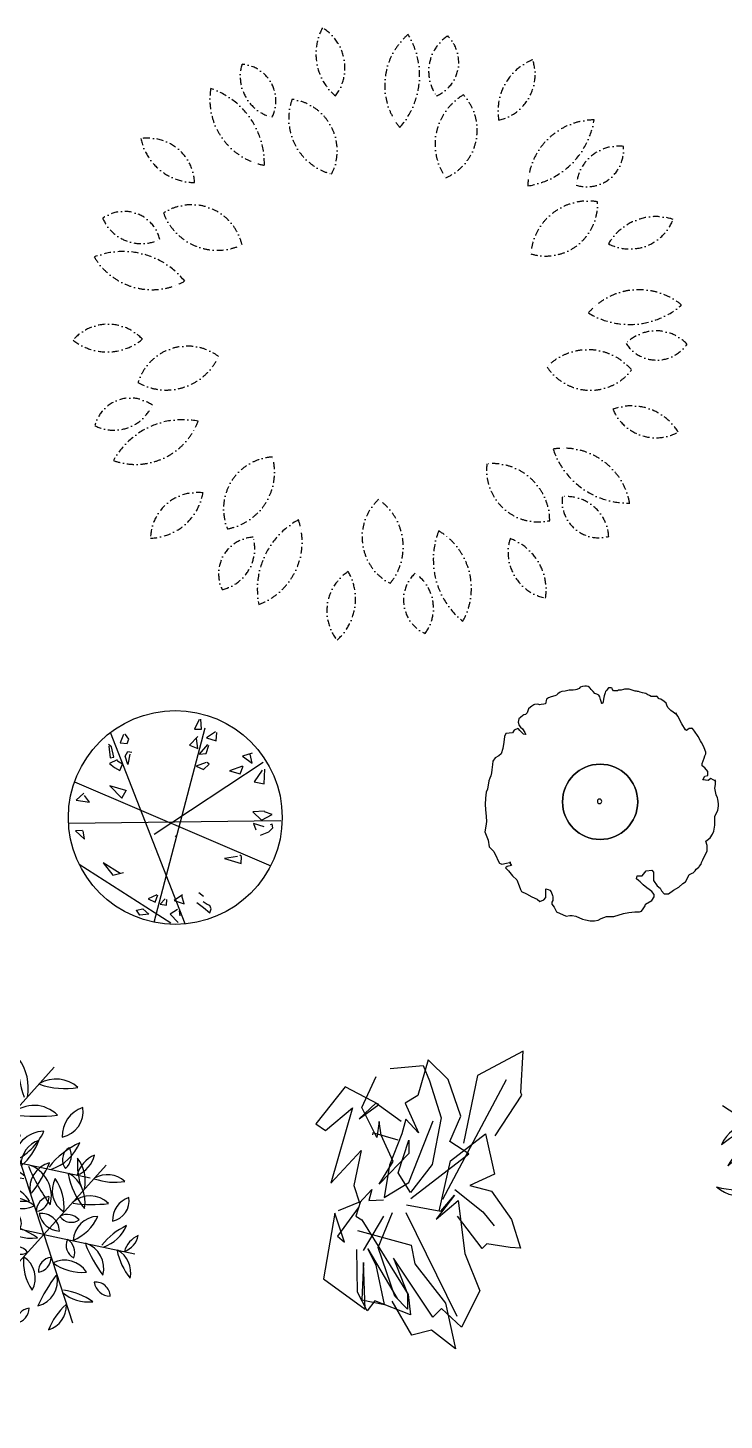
# Model space of a CAD drawing. Extents: x -42728 to 99010, y -18674 to 47645.
# Drawn here: x 40984 to 42498, y 4486 to 7514 of the extents above; entities that cross this region are included whole.
import ezdxf

# ---------------------------------------------------------------- set-up
doc = ezdxf.new("R2010")
doc.units = 0
doc.header["$LTSCALE"] = 100
doc.header["$MEASUREMENT"] = 0
doc.linetypes.add('DASHDOT', pattern=[1, 0.5, -0.25, 0, -0.25])
doc.layers.get('0').update_dxf_attribs({"linetype": 'CONTINUOUS'})
for name, color, linetype in [('3', 4, 'CONTINUOUS'), ('4', 251, 'CONTINUOUS'), ('AXIS', 1, 'DASHDOT'), ('PUB_TEXT', 7, 'CONTINUOUS'), ('WINDOW', 2, 'CONTINUOUS')]:
    doc.layers.add(name, color=color, linetype=linetype)
doc.styles.get("Standard").update_dxf_attribs({"font": 'ISOCP'})

# ---------------------------------------------------------------- blocks, each defined once
blk = doc.blocks.new('M_F22')
for centre, radius, start, end in [((-63, 1991), 399, 151.7015, 229.7406), ((-591, 1891), 339, 322.8639, 58.5782), ((523, 1764), 486, 130.709, 219.1064), ((-284, 1836), 573, 318.6571, 31.1583), ((662, 1865), 307, 123.4613, 215.4329), ((307, 1931), 266, 293.3115, 45.5828), ((1257, 1578), 399, 111.7015, 189.7406), ((788, 1841), 339, 282.8639, 18.5782), ((-704, 1829), 307, 163.4613, 255.4329), ((-1018, 1651), 266, 333.3115, 85.5828), ((-745, 1661), 486, 170.709, 259.1064), ((-1409, 1198), 573, 358.6571, 71.1583), ((-242, 1523), 417, 160.5035, 255.3285), ((-684, 1289), 376, 333.2488, 82.5832), ((819, 1335), 417, 120.5035, 215.3285), ((331, 1439), 376, 293.2488, 42.5832), ((1560, 1027), 486, 90.709, 179.1064), ((988, 1601), 573, 278.6571, 351.1583), ((-1680, 1042), 339, 2.8639, 98.5782), ((-1340, 1458), 399, 191.7015, 269.7406), ((1732, 1016), 307, 83.4613, 175.4329), ((1502, 1294), 266, 253.3115, 5.5828), ((1511, 508), 417, 80.5035, 175.3285), ((1204, 902), 376, 253.2488, 2.5832), ((-1853, 584), 266, 13.3115, 125.5828), ((-1364, 522), 376, 13.2488, 122.5832), ((-1177, 985), 417, 200.5035, 295.3285), ((2003, 413), 399, 71.7015, 149.7406), ((-1727, 923), 307, 203.4613, 295.4329), ((1813, 916), 339, 242.8639, 338.5782), ((-1861, -14), 573, 38.6571, 111.1583), ((-1651, 768), 486, 210.709, 299.1064), ((1881, -204), 486, 50.709, 139.1064), ((1812, 603), 573, 238.6571, 311.1583), ((-1969, -307), 339, 42.8639, 138.5782), ((-1976, 230), 399, 231.7015, 309.7406), ((2005, -323), 307, 43.4613, 135.4329), ((-1393, -503), 376, 53.2488, 162.5832), ((-1547, -28), 417, 240.5035, 335.3285), ((1510, -570), 417, 40.5035, 135.3285), ((2009, 38), 266, 213.3115, 325.5828), ((1528, -71), 376, 213.2488, 322.5832), ((-1807, -769), 266, 53.3115, 165.5828), ((-1928, -429), 307, 243.4613, 335.4329), ((1825, -959), 399, 31.7015, 109.7406), ((2003, -452), 339, 202.8639, 298.5782), ((-1429, -1233), 573, 78.6571, 151.1583), ((-1770, -498), 486, 250.709, 339.1064), ((1335, -1353), 486, 10.709, 99.1064), ((1801, -691), 573, 198.6571, 271.1583), ((-756, -1306), 376, 93.2488, 202.5832), ((-1179, -1041), 417, 280.5035, 15.3285), ((1151, -1025), 376, 173.2488, 282.5832), ((816, -1395), 417, 0.5035, 95.3285), ((-1323, -1527), 339, 82.8639, 178.5782), ((-1674, -1120), 399, 271.7015, 349.7406), ((249, -1512), 376, 133.2488, 242.5832), ((-246, -1581), 417, 320.5035, 55.3285), ((1589, -1250), 266, 173.3115, 285.5828), ((1354, -1524), 307, 3.4613, 95.4329), ((-314, -1889), 573, 118.6571, 191.1583), ((-1048, -1545), 486, 290.709, 19.1064), ((-902, -1777), 266, 93.3115, 205.5828), ((-1213, -1593), 307, 283.4613, 15.4329), ((962, -1675), 573, 158.6571, 231.1583), ((179, -1883), 486, 330.709, 59.1064), ((1270, -1621), 339, 162.8639, 258.5782), ((808, -1896), 399, 351.7015, 69.7406), ((-44, -2046), 339, 122.8639, 218.5782), ((-574, -1959), 399, 311.7015, 29.7406), ((439, -1967), 266, 133.3115, 245.5828), ((83, -2026), 307, 323.4613, 55.4329)]:
    blk.add_arc(centre, radius, start, end)
at = {"width": 0.8, "flags": 9}
for tag in ['XSIZE', 'YSIZE']:
    blk.add_attdef(tag, (0, 0), '', height=0.5, dxfattribs=at)
blk = doc.blocks.new('H1')
at = {"layer": '3'}
for p, q in [((22.4, 74.1), (19, 67.2)), ((24, 67.2), (23.6, 74.4)), ((12.3, -74), (-41.8, 64.9)), ((-32.5, 63.3), (-34.8, 57.2)), ((-31, 63.3), (-31.4, 63.3)), ((-28.7, 59.9), (-31, 63.3)), ((-10.3, -72.8), (26.7, 68.2)), ((21.4, 62), (15.4, 55.6)), ((19, 67.2), (24, 67.2)), ((34.3, 65.3), (27.8, 61)), ((27.8, 61), (34.7, 58.7)), ((34.7, 58.7), (35.1, 64.9)), ((-41.1, 54.5), (-43.4, 56)), ((-43, 54.9), (-42.2, 46.4)), ((-39.5, 46.8), (-41.1, 54.5)), ((-34.8, 57.2), (-29.9, 56.8)), ((-31.3, 47.6), (-29.4, 51.1)), ((-29.9, 56.8), (-28.7, 59.9)), ((-29.4, 51.1), (-26.4, 50.6)), ((15.4, 55.6), (21.4, 53.1)), ((21.4, 53.1), (20.4, 60.5)), ((28.5, 56), (22.4, 49.1)), ((27.4, 49.5), (29.3, 55.6)), ((-37.1, 44.9), (-42.6, 42.2)), ((-42.6, 42.2), (-39.1, 39.5)), ((-42.2, 46.4), (-39.5, 46.8)), ((-36.8, 44.1), (-37.1, 44.1)), ((-33.3, 41.8), (-36.8, 44.1)), ((-35.2, 37.2), (-33.3, 41.8)), ((-29.4, 41.6), (-31.3, 47.6)), ((-27.9, 49.1), (-29.4, 41.6)), ((-10.3, -9), (68.7, 43.3)), ((27.4, 43), (20.1, 40.3)), ((22.4, 49.1), (27.4, 49.5)), ((25.5, 37.9), (29.7, 41.8)), ((29.7, 41.8), (28.2, 43)), ((53.7, 40.5), (44.3, 36.9)), ((52.2, 34.8), (54.4, 40.5)), ((60.8, 49.8), (53.7, 47.7)), ((53.7, 47.7), (60.8, 42.6)), ((60.8, 42.6), (59.4, 49.1)), ((-39.1, 39.5), (-35.2, 37.2)), ((20.1, 40.3), (25.5, 37.9)), ((44.3, 36.9), (52.2, 34.8)), ((68, 37.6), (62.3, 29)), ((69.4, 27.6), (70.1, 38.3)), ((-67.9, 29.1), (74.3, -31.8)), ((-61.3, 20.7), (-66.7, 15.7)), ((-42.3, 26.2), (-33.8, 17.2)), ((-30.9, 22.7), (-42.3, 26.2)), ((-33.8, 17.2), (-30.4, 23.2)), ((62.3, 29), (69.4, 27.6)), ((-66.7, 15.7), (-57.2, 14.2)), ((-57.2, 14.2), (-60.7, 19.2)), ((-72.4, -1), (81.5, 1.1)), ((69.7, 7.8), (61.2, 7.3)), ((61.2, 7.3), (67.7, 1.3)), ((67.7, 1.3), (75.2, 5.3)), ((75.2, 5.3), (69.7, 7.3)), ((-62.2, -6.2), (-67.2, -6.6)), ((-67.2, -6.6), (-60.7, -12.6)), ((-60.7, -12.6), (-61.7, -6.6)), ((61.9, -1.2), (63.4, -5.7)), ((69.4, -3.7), (61.9, -1.2)), ((66.8, -9.6), (72.8, -7.2)), ((72.8, -7.2), (75.8, -4.2)), ((75.3, -1.7), (73.8, -2.2)), ((75.8, -4.2), (75.3, -1.7)), ((5.5, -10.2), (5, -10.7)), ((5, -10.7), (5.5, -10.2)), ((-47.3, -29.6), (-40.3, -38.5)), ((-34.8, -37.5), (-47.3, -29.6)), ((-12.4, -21.1), (-12.4, -21.1)), ((50.3, -25.1), (40.8, -26.6)), ((40.8, -26.6), (52.8, -30.1)), ((53.2, -25.1), (51.8, -24.1)), ((52.8, -30.1), (53.2, -25.1)), ((1.8, -73.4), (-64.5, -30.8)), ((-40.3, -38.5), (-32.4, -36.6)), ((-8.3, -52.8), (-14.6, -55.8)), ((-14.6, -55.8), (-9.5, -58.1)), ((-9.5, -58.1), (-7.6, -52.8)), ((-2.2, -55.8), (-6, -59.7)), ((-6, -59.7), (-1.4, -60.4)), ((-1.4, -60.4), (-1.1, -56.2)), ((10.4, -52.8), (4.3, -56.9)), ((4.3, -56.9), (11.6, -59.3)), ((11.6, -59.3), (9.7, -53.5)), ((20.7, -58.5), (25.6, -62)), ((25.6, -54.1), (22.2, -51.5)), ((28.1, -60), (25.2, -58)), ((30.2, -60.5), (28.1, -60)), ((31.1, -63), (30.2, -60.5)), ((-23, -63.9), (-18.4, -63.1)), ((-20.7, -67.7), (-23, -63.9)), ((-23, -64.3), (-23, -63.9)), ((-14.2, -66.9), (-20.7, -67.7)), ((-18.4, -63.1), (-14.2, -66.9)), ((6.7, -63.5), (1.3, -67)), ((1.3, -67), (7.2, -73)), ((8.7, -68), (8.2, -64.5)), ((25.6, -62), (30.2, -66)), ((30.2, -66), (31.1, -63))]:
    blk.add_line(p, q, dxfattribs=at)
blk.add_circle((5.1, 3.2), 77.5, dxfattribs=at)
blk = doc.blocks.new('PLAN1')
at = {"layer": '4', "xscale": 2, "yscale": 2, "zscale": 2}
blk.add_blockref('H1', (-10.3, -6.4), dxfattribs=at)
blk = doc.blocks.new('A$C496D48C4')
blk.add_blockref('PLAN1', (155.1, 155.1))
blk = doc.blocks.new('A$C6ACE7A1A')
at = {"layer": 'WINDOW', "color": 3}
blk.add_blockref('A$C496D48C4', (0, 0), dxfattribs=at)
blk = doc.blocks.new('A$C11237E20')
for p in [(411.5, 805.9), (12.8, 684), (108.2, 235.3), (600.8, 434.4)]:
    blk.add_line(p, (284.8, 507.4))
for radius in [89.1, 73.9]:
    blk.add_circle((439.6, 279.6), radius)
for centre, radius, start, end in [((323.7, 753.4), 74.9, 13.29, 76.6243), ((233.6, 696.4), 168.5, 21.0763, 50.3794), ((51.8, 663.6), 168.5, 21.0763, 50.3794), ((141.9, 720.5), 74.9, 13.29, 76.6243), ((219.6, 663.5), 168.5, 21.0763, 50.3794), ((309.7, 720.5), 74.9, 13.29, 76.6243), ((177.5, 634.3), 173.8, 8.3712, 52.0366), ((253, 672.5), 103.7, 2.2489, 72.3937), ((456.4, 601.8), 168.5, 83.6206, 112.9237), ((434.8, 706.2), 74.9, 57.3757, 120.71), ((115.9, 689), 74.9, 137.3757, 200.71), ((222.5, 692.1), 168.5, 163.6206, 192.9237), ((442.4, 568.9), 168.5, 83.6206, 112.9237), ((420.8, 673.3), 74.9, 57.3757, 120.71), ((145, 670.1), 74.9, 137.3757, 200.71), ((251.5, 673.3), 168.5, 163.6206, 192.9237), ((218.8, 662.1), 103.7, 141.6063, 211.7511), ((302.8, 672.6), 173.8, 161.9634, 205.6288), ((230, 618.2), 103.7, 2.2489, 72.3937), ((154.4, 580), 173.8, 8.3712, 52.0366), ((425.7, 599.3), 103.7, 61.6063, 131.7511), ((268.2, 629.9), 103.7, 141.6063, 211.7511), ((352.2, 640.5), 173.8, 161.9634, 205.6288), ((313.9, 607.9), 101.1, 133.3654, 233.5741), ((144.9, 541.5), 152.9, 358.6665, 60.1878), ((204.5, 574.4), 101.1, 340.4259, 80.6346), ((381.7, 613.9), 152.9, 153.8122, 215.3335), ((450.7, 518.4), 173.8, 81.9634, 125.6288), ((79.2, 568.9), 74.9, 93.29, 156.6243), ((427.6, 464.1), 173.8, 81.9634, 125.6288), ((402.6, 544.9), 103.7, 61.6063, 131.7511), ((455.2, 689.6), 81.1, 288.7894, 332.382), ((490.2, 642.7), 37.3, 258.2525, 17.258), ((119.7, 470.3), 168.5, 101.0763, 130.3794), ((116.6, 504.8), 103.7, 82.2489, 152.3937), ((683.8, 397.9), 268.5, 126.2214, 205.7442), ((1003.9, 318), 563.1, 148.2288, 183.7368), ((141.1, 423.7), 173.8, 88.3712, 132.0366), ((166.1, 472.6), 103.7, 82.2489, 152.3937), ((406.5, 430.4), 152.9, 73.8122, 135.3335), ((388.8, 496.2), 101.1, 53.3654, 153.5741), ((294.1, 651), 152.9, 278.6665, 340.1878), ((336.9, 598.1), 101.1, 260.4259, 0.6346), ((190.6, 391.6), 173.8, 88.3712, 132.0366), ((333.7, 648.4), 173.8, 288.3712, 332.0366), ((384.5, 580.6), 103.7, 282.2489, 352.3937), ((391.2, 635.1), 173.8, 288.3712, 332.0366), ((442, 567.3), 103.7, 282.2489, 352.3937), ((204.8, 439.9), 101.1, 60.4259, 160.6346), ((226.9, 375.5), 152.9, 78.6665, 140.1878), ((463.7, 535), 1.5, 148.4593, 328.4593), ((463.7, 535), 1.5, 328.4593, 148.4593), ((427.3, 598.7), 168.5, 301.0763, 330.3794), ((499, 519.8), 74.9, 293.29, 356.6243), ((47.5, 669), 168.5, 253.6206, 282.9237), ((50.7, 562.4), 74.9, 227.3757, 290.71), ((354.8, 169.2), 345.3, 62.8151, 101.6952), ((22.5, 275.1), 350.4, 0.3415, 41.5228), ((-72.2, 275.9), 425.4, 346.5101, 32.9603), ((230.2, 374.1), 152.9, 353.8122, 55.3335), ((291.8, 403), 101.1, 333.3654, 73.5741), ((314.1, 490.8), 50.6, 288.3306, 6.5602), ((337.5, 471.8), 36.5, 261.8721, 42.7743), ((635.5, 298.1), 194.2, 66.4071, 181.0106), ((718, 296.5), 269.3, 134.3089, 182.1128), ((401.6, 423), 144.4, 289.1364, 27.2853), ((461.5, 590.8), 168.5, 301.0763, 330.3794), ((533.2, 511.9), 74.9, 293.29, 356.6243), ((664.9, 493), 3, 148.4593, 328.4593), ((664.9, 493), 3, 328.4593, 148.4593), ((735, 490.8), 1.5, 148.4593, 328.4593), ((735, 490.8), 1.5, 328.4593, 148.4593), ((178.3, 604.3), 152.9, 243.8122, 305.3335), ((184.3, 536.5), 101.1, 223.3654, 323.5741), ((244.3, 481), 1.5, 148.4593, 328.4593), ((244.3, 481), 1.5, 328.4593, 148.4593), ((352.3, 427.4), 101.1, 150.4259, 250.6346), ((542.5, 583.2), 308, 199.9097, 250.8455), ((-102.9, -75.3), 658.1, 32.5511, 57.2731), ((252.9, 478.3), 0, 71.36, 148.4593), ((416.7, 449.5), 152.9, 168.6665, 230.1878), ((408.6, 565.4), 135.4, 220.0749, 243.435), ((393.6, 509.8), 97.3, 205.746, 260.1708), ((479.9, 457.6), 173.7, 172.4616, 259.7299), ((277.3, 314.8), 168.4, 349.8417, 79.5972), ((82.5, 186.8), 370.9, 16.8196, 52.5364), ((319.5, 445.2), 28.1, 1.0903, 64.5831), ((347, 434.2), 29.8, 325.3379, 91.2746), ((267, 359.2), 173.8, 1.9634, 45.6288), ((342.3, 397.8), 103.7, 341.6063, 51.7511), ((324.4, 345.9), 173.8, 1.9634, 45.6288), ((399.8, 384.6), 103.7, 341.6063, 51.7511), ((372.8, 362.8), 168.5, 3.6206, 32.9237), ((-23.6, 414.8), 81.1, 341.618, 25.2106), ((34.5, 422.2), 37.3, 296.742, 55.7475), ((89, 573.1), 274, 308.861, 331.5993), ((249.7, 443), 84, 277.6328, 355.5523), ((392.6, 482.1), 95.1, 211.0347, 271.0265), ((270.9, 525.2), 162.2, 301.1058, 329.4241), ((355.4, 431), 56.4, 272.5966, 12.0135), ((364.5, 407.6), 39.4, 327.1964, 69.6471), ((514.6, 447.6), 3, 148.4593, 328.4593), ((514.6, 447.6), 3, 328.4593, 148.4593), ((471.9, 402.2), 74.9, 337.3757, 40.71), ((407, 354.9), 168.5, 3.6206, 32.9237), ((506.1, 394.3), 74.9, 337.3757, 40.71), ((151.7, 574.8), 173.8, 251.9634, 295.6288), ((162.2, 490.8), 103.7, 231.6063, 301.7511), ((319.5, 388.6), 103.7, 172.2489, 242.3937), ((400.6, 413.1), 173.8, 178.3712, 222.0366), ((-342.6, 295.3), 763.9, 2.8664, 8.1825), ((441.1, 398.5), 1.5, 148.4593, 328.4593), ((441.1, 398.5), 1.5, 328.4593, 148.4593), ((966.3, -349.1), 819.9, 113.9496, 129.7484), ((660.8, 142.6), 259, 96.0624, 147.6356), ((447.5, 404.7), 1.5, 148.4593, 328.4593), ((447.5, 404.7), 1.5, 328.4593, 148.4593), ((447.9, 409.6), 1.5, 148.4593, 328.4593), ((447.9, 409.6), 1.5, 328.4593, 148.4593), ((598.4, 401.3), 1.5, 148.4593, 328.4593), ((598.4, 401.3), 1.5, 328.4593, 148.4593), ((119.5, 525.3), 173.8, 251.9634, 295.6288), ((368.4, 363.7), 173.8, 178.3712, 222.0366), ((307.4, 371.3), 49.7, 238.0237, 18.1256), ((277, 410.1), 81.1, 272.903, 343.2464), ((406, 433.1), 94.5, 205.7785, 278.7621), ((342, 402), 81.1, 288.7894, 332.382), ((376.9, 355.1), 37.3, 258.2525, 17.258), ((433.1, 385.5), 1.5, 148.4593, 328.4593), ((433.1, 385.5), 1.5, 328.4593, 148.4593), ((451.4, 382), 1.5, 148.4593, 328.4593), ((451.4, 382), 1.5, 328.4593, 148.4593), ((838.1, -32.5), 455, 111.9984, 137.9495), ((667.2, 384.6), 1.5, 148.4593, 328.4593), ((667.2, 384.6), 1.5, 328.4593, 148.4593), ((130.1, 441.3), 103.7, 231.6063, 301.7511), ((287.4, 339.2), 103.7, 172.2489, 242.3937), ((301.4, 144.9), 204.6, 43.8434, 109.5624), ((360.4, 394.6), 139.6, 204.0419, 309.3639), ((397.5, 356.4), 3, 148.4593, 328.4593), ((397.5, 356.4), 3, 328.4593, 148.4593), ((417.8, 383.1), 81.1, 288.7894, 332.382), ((452.8, 336.1), 37.3, 258.2525, 17.258), ((592.5, 158.5), 192.4, 41.4444, 138.2506), ((493, 333.5), 3, 148.4593, 328.4593), ((493, 333.5), 3, 328.4593, 148.4593), ((787.5, 316.6), 289.3, 174.2785, 226.5234), ((601.3, 273.2), 81.3, 106.9952, 145.8682), ((627.4, 303.5), 40.6, 80.0651, 146.374), ((650.4, 317), 24.5, 45.126, 167.7714), ((122, 367.5), 74.9, 227.3757, 290.71), ((118.9, 474.1), 168.5, 253.6206, 282.9237), ((321.9, 342.2), 168.5, 191.0763, 220.3794), ((321.8, 350), 51.9, 248.346, 331.8155), ((333.2, 322.5), 37, 214.1467, 349.9423), ((362.4, 311.7), 1.5, 148.4593, 328.4593), ((362.4, 311.7), 1.5, 328.4593, 148.4593), ((375.1, 324.3), 3, 148.4593, 328.4593), ((375.1, 324.3), 3, 328.4593, 148.4593), ((405.6, 315.7), 1.5, 148.4593, 328.4593), ((405.6, 315.7), 1.5, 328.4593, 148.4593), ((422.3, 305.5), 1.5, 148.4593, 328.4593), ((422.3, 305.5), 1.5, 328.4593, 148.4593), ((439.8, 305), 3, 148.4593, 328.4593), ((439.8, 305), 3, 328.4593, 148.4593), ((587.4, 12.2), 312, 62.1679, 113.9734), ((464, 302.8), 3, 148.4593, 328.4593), ((464, 302.8), 3, 328.4593, 148.4593), ((465.6, 309.5), 3, 148.4593, 328.4593), ((465.6, 309.5), 3, 328.4593, 148.4593), ((502.6, 320), 3, 148.4593, 328.4593), ((502.6, 320), 3, 328.4593, 148.4593), ((504, 314), 3, 148.4593, 328.4593), ((504, 314), 3, 328.4593, 148.4593), ((592.5, 320.8), 70.3, 183.9476, 294.0313), ((745.4, 530.4), 292.2, 226.2246, 250.6941), ((732.1, 453.7), 212.3, 217.5457, 248.6032), ((690.3, 353.5), 99.8, 196.3014, 253.4979), ((693.5, 327.5), 68.4, 187.2078, 263.4167), ((683.4, 262.7), 60.2, 79.9713, 118.1035), ((729.8, 353.3), 79.7, 206.6905, 257.7545), ((99.6, 444.4), 168.5, 253.6206, 282.9237), ((102.8, 337.9), 74.9, 227.3757, 290.71), ((302.6, 312.6), 168.5, 191.0763, 220.3794), ((223.2, 301.8), 74.9, 183.29, 246.6243), ((-164.4, 2276.1), 2076.7, 278.7846, 286.8774), ((623.9, -64.9), 387.7, 115.9231, 164.7885), ((1306.8, -608.5), 1238.5, 134.3735, 148.6008), ((286.2, 300), 130.5, 262.0518, 358.1445), ((301.1, 301.3), 51.9, 248.346, 331.8155), ((413, 180.7), 115.1, 74.3435, 185.3048), ((296.1, 321.4), 151.4, 270.8682, 346.1043), ((526.5, 110.3), 190.2, 117.3764, 182.1018), ((349.4, 286.5), 3, 148.4593, 328.4593), ((349.4, 286.5), 3, 328.4593, 148.4593), ((477.5, 163.7), 126.1, 103.0816, 231.7745), ((501, 140.8), 146.5, 109.6336, 182.0887), ((376.2, 280.3), 1.5, 148.4593, 328.4593), ((376.2, 280.3), 1.5, 328.4593, 148.4593), ((687.5, 105.6), 294.1, 144.9005, 187.838), ((257.9, 212.7), 204.8, 313.7163, 21.1398), ((412.8, 285.9), 1.5, 148.4593, 328.4593), ((412.8, 285.9), 1.5, 328.4593, 148.4593), ((417.8, 298.1), 3, 148.4593, 328.4593), ((417.8, 298.1), 3, 328.4593, 148.4593), ((429.1, 270.8), 3, 328.4593, 148.4593), ((439.6, 279.6), 2.25, 148.4593, 328.4593), ((439.6, 279.6), 2.25, 328.4593, 148.4593), ((-259.6, 115.2), 719.4, 351.9265, 13.9643), ((442, 281.3), 1.364242052659403e-13, 148.4593, 219.0143), ((445.8, 273.2), 3, 148.4593, 328.4593), ((447.5, 170.6), 114.5, 328.3058, 92.2309), ((445.8, 273.2), 3, 328.4593, 148.4593), ((593.6, 555.5), 305.3, 241.731, 297.9639), ((653.8, 280.6), 202, 178.7317, 237.3873), ((-328.7, -481.4), 1089.5, 32.6651, 44.2438), ((390.8, -67.1), 356.6, 38.9939, 79.7412), ((461.8, 299.1), 3, 148.4593, 328.4593), ((461.8, 299.1), 3, 328.4593, 148.4593), ((473.9, 281.5), 3, 148.4593, 328.4593), ((473.9, 281.5), 3, 328.4593, 148.4593), ((501.1, 280.1), 1.5, 148.4593, 328.4593), ((501.1, 280.1), 1.5, 328.4593, 148.4593), ((204, 272.1), 74.9, 183.29, 246.6243), ((228.6, 243.4), 1.5, 148.4593, 328.4593), ((228.6, 243.4), 1.5, 328.4593, 148.4593), ((240.2, 241.5), 3, 148.4593, 328.4593), ((240.2, 241.5), 3, 328.4593, 148.4593), ((275, 260.8), 1.5, 148.4593, 328.4593), ((275, 260.8), 1.5, 328.4593, 148.4593), ((312.6, 273.8), 37, 214.1467, 349.9423), ((-1412.7, 1112.5), 2019.4, 330.0164, 335.322), ((418, 244.4), 2.25, 148.4593, 328.4593), ((418, 244.4), 2.25, 328.4593, 148.4593), ((429.1, 270.8), 3, 148.4593, 328.4593), ((433.1, 260.7), 3, 148.4593, 328.4593), ((399, 195.3), 62.8, 357.8202, 60.1158), ((433.1, 260.7), 3, 328.4593, 148.4593), ((441.6, 258), 3, 148.4593, 328.4593), ((441.6, 258), 3, 148.4593, 328.4593), ((441.6, 258), 3, 328.4593, 148.4593), ((441.6, 258), 3, 328.4593, 148.4593), ((454.2, 245.2), 1.5, 148.4593, 328.4593), ((454.2, 245.2), 1.5, 328.4593, 148.4593), ((455, 254.9), 1.5, 148.4593, 328.4593), ((455, 254.9), 1.5, 328.4593, 148.4593), ((455.8, 264.5), 1.5, 148.4593, 328.4593), ((455.8, 264.5), 1.5, 328.4593, 148.4593), ((470.9, 247.6), 1.5, 148.4593, 328.4593), ((470.9, 247.6), 1.5, 328.4593, 148.4593), ((488.4, 45.8), 211.4, 31.8212, 80.0446), ((554.9, 259.8), 1.5, 148.4593, 328.4593), ((554.9, 259.8), 1.5, 328.4593, 148.4593), ((555.2, 252), 1.5, 148.4593, 328.4593), ((555.2, 252), 1.5, 328.4593, 148.4593), ((145, 236.1), 1.5, 148.4593, 328.4593), ((145, 236.1), 1.5, 328.4593, 148.4593), ((229.6, 232.6), 1.5, 148.4593, 328.4593), ((229.6, 232.6), 1.5, 328.4593, 148.4593), ((237.5, 232.9), 3, 148.4593, 328.4593), ((237.5, 232.9), 3, 328.4593, 148.4593), ((428.2, 136.3), 86.2, 97.563, 156.5241), ((387, 235.5), 3, 148.4593, 328.4593), ((387, 235.5), 3, 328.4593, 148.4593), ((402.4, 167.6), 53.4, 327.7216, 73.4927), ((455.5, 226.5), 3, 148.4593, 328.4593), ((455.5, 226.5), 3, 328.4593, 148.4593), ((460.4, 238.8), 1.5, 148.4593, 328.4593), ((460.4, 238.8), 1.5, 328.4593, 148.4593), ((470, 225.3), 1.5, 148.4593, 328.4593), ((470, 225.3), 1.5, 328.4593, 148.4593), ((473.1, 238.7), 1.5, 148.4593, 328.4593), ((473.1, 238.7), 1.5, 328.4593, 148.4593), ((535.3, 236.1), 3, 148.4593, 328.4593), ((535.3, 236.1), 3, 328.4593, 148.4593), ((542.3, 226.8), 3, 148.4593, 328.4593), ((542.3, 226.8), 3, 328.4593, 148.4593), ((550.3, 239.7), 1.5, 148.4593, 328.4593), ((550.3, 239.7), 1.5, 328.4593, 148.4593), ((357, 182.5), 3, 148.4593, 328.4593), ((357, 182.5), 3, 328.4593, 148.4593), ((427.1, 121.7), 65.4, 110.2984, 180.074), ((395.6, 138.1), 48.8, 354.6741, 77.6203), ((457.2, 179.6), 3, 328.4593, 148.4593), ((563.9, 182.9), 3, 148.4593, 328.4593), ((563.9, 182.9), 3, 328.4593, 148.4593), ((441.5, 106.8), 66.2, 133.7603, 199.5182), ((378.9, 98.6), 59.9, 18.5253, 69.7706), ((457.2, 179.6), 3, 148.4593, 328.4593), ((463.1, 168.3), 1.5, 148.4593, 328.4593), ((463.1, 168.3), 1.5, 328.4593, 148.4593), ((563.6, 157.6), 3, 148.4593, 328.4593), ((563.6, 157.6), 3, 328.4593, 148.4593), ((668, 157.3), 0.75, 148.4593, 328.4593), ((668, 157.3), 0.75, 328.4593, 148.4593), ((464.7, 99.5), 78.8, 156.093, 198.7676), ((383.8, 102), 33.2, 311.4427, 66.2515), ((476, 114.5), 1.5, 148.4593, 328.4593), ((476, 114.5), 1.5, 328.4593, 148.4593), ((441, 82.5), 1.5, 148.4593, 328.4593), ((441, 82.5), 1.5, 328.4593, 148.4593), ((454.7, 71.5), 3, 148.4593, 328.4593), ((454.7, 71.5), 3, 328.4593, 148.4593), ((458.1, 77.1), 3, 148.4593, 328.4593), ((458.1, 77.1), 3, 328.4593, 148.4593), ((459.2, 78.9), 3, 148.4593, 328.4593), ((459.2, 78.9), 3, 328.4593, 148.4593), ((459.3, 45.8), 1.5, 148.4593, 328.4593), ((459.3, 45.8), 1.5, 328.4593, 148.4593), ((386.2, 1.5), 1.5, 148.4593, 328.4593), ((386.2, 1.5), 1.5, 328.4593, 148.4593)]:
    blk.add_arc(centre, radius, start, end)
blk = doc.blocks.new('A$C59975EDD')
for p, q in [((138.2, 485), (133.9, 482.4)), ((143.7, 486.8), (138.2, 485)), ((152.2, 489.2), (143.7, 486.8)), ((155.3, 491.1), (152.2, 489.2)), ((158.9, 493.5), (155.3, 491.1)), ((163.8, 497.2), (158.9, 493.5)), ((167.5, 499), (163.8, 497.2)), ((174.8, 499.6), (167.5, 499)), ((183.3, 501.4), (174.8, 499.6)), ((186.9, 501.4), (183.3, 501.4)), ((191.8, 502), (186.9, 501.4)), ((196.7, 502.6), (191.8, 502)), ((199.7, 503.2), (196.7, 502.6)), ((204.6, 505.1), (199.7, 503.2)), ((207, 508.1), (204.6, 505.1)), ((212.5, 509.9), (207, 508.1)), ((217.4, 510.6), (212.5, 509.9)), ((221, 510.6), (217.4, 510.6)), ((224.7, 509.3), (221, 510.6)), ((227.7, 507.5), (224.7, 509.3)), ((228.9, 506.3), (227.7, 507.5)), ((231.4, 503.2), (228.9, 506.3)), ((232.6, 502), (231.4, 503.2)), ((235.6, 499), (232.6, 502)), ((239.3, 494.7), (235.6, 499)), ((243.6, 492.9), (239.3, 494.7)), ((247.8, 490.5), (243.6, 492.9)), ((249.6, 486.8), (247.8, 490.5)), ((251.5, 481.3), (249.6, 486.8)), ((259.4, 489.2), (258.2, 481.9)), ((261.2, 495.9), (259.4, 489.2)), ((262.4, 498.4), (261.2, 495.9)), ((264.9, 501.4), (262.4, 498.4)), ((267.9, 505.7), (264.9, 501.4)), ((269.1, 506.9), (267.9, 505.7)), ((270.3, 506.9), (269.1, 506.9)), ((272.8, 506.9), (270.3, 506.9)), ((274.6, 506.9), (272.8, 506.9)), ((276.4, 505.7), (274.6, 506.9)), ((277.7, 503.2), (276.4, 505.7)), ((279.5, 500.2), (277.7, 503.2)), ((282.5, 500.2), (279.5, 500.2)), ((284.3, 500.2), (282.5, 500.2)), ((288, 500.2), (284.3, 500.2)), ((290.4, 501.4), (288, 500.2)), ((292.9, 501.4), (290.4, 501.4)), ((296.5, 502), (292.9, 501.4)), ((301.4, 503.2), (296.5, 502)), ((303.8, 503.9), (301.4, 503.2)), ((306.3, 503.9), (303.8, 503.9)), ((308.7, 503.9), (306.3, 503.9)), ((313.6, 503.9), (308.7, 503.9)), ((318.4, 502.6), (313.6, 503.9)), ((322.7, 500.8), (318.4, 502.6)), ((327, 499.6), (322.7, 500.8)), ((329.4, 499.6), (327, 499.6)), ((331.8, 499), (329.4, 499.6)), ((334.3, 499), (331.8, 499)), ((337.9, 497.2), (334.3, 499)), ((342.8, 495.9), (337.9, 497.2)), ((350.1, 494.1), (342.8, 495.9)), ((354.4, 491.7), (350.1, 494.1)), ((358, 489.8), (354.4, 491.7)), ((361.7, 488), (358, 489.8)), ((365.3, 488), (361.7, 488)), ((371.4, 488), (365.3, 488)), ((374.1, 488.9), (371.4, 488)), ((379.3, 483.1), (374.1, 488.9)), ((95, 461.1), (91.9, 452.5)), ((99.2, 464.7), (95, 461.1)), ((101.7, 467.2), (99.2, 464.7)), ((106.5, 469.6), (101.7, 467.2)), ((107.8, 470.8), (106.5, 469.6)), ((113.8, 471.4), (107.8, 470.8)), ((116.9, 470.8), (113.8, 471.4)), ((118.7, 469.6), (116.9, 470.8)), ((122.4, 470.2), (118.7, 469.6)), ((127.8, 471.4), (122.4, 470.2)), ((131.5, 472), (127.8, 471.4)), ((133.9, 482.4), (131.5, 472)), ((253.9, 472.8), (251.5, 481.3)), ((253.9, 472.8), (252.7, 474)), ((252.7, 474), (253.9, 472.8)), ((255.7, 472.8), (253.9, 472.8)), ((257, 476.4), (255.7, 472.8)), ((258.2, 481.9), (257, 476.4)), ((382.4, 482.2), (379.3, 483.1)), ((390.2, 477), (382.4, 482.2)), ((394.2, 473.1), (390.2, 477)), ((395.5, 469.1), (394.2, 473.1)), ((398.1, 463.9), (395.5, 469.1)), ((404.6, 457.3), (398.1, 463.9)), ((417.7, 448.2), (404.6, 457.3)), ((73.7, 439.1), (72.4, 432.4)), ((72.4, 432.4), (72.4, 432.4)), ((72.4, 432.4), (74.3, 425.1)), ((77.3, 442.2), (73.7, 439.1)), ((74.3, 425.1), (77.3, 421.5)), ((82.2, 446.5), (77.3, 442.2)), ((84.6, 448.3), (82.2, 446.5)), ((88.3, 448.9), (84.6, 448.3)), ((91.9, 452.5), (88.3, 448.9)), ((417.7, 448.2), (415.1, 452.1)), ((415.1, 452.1), (417.7, 448.2)), ((420.4, 444.2), (417.7, 448.2)), ((425.6, 433.8), (420.4, 444.2)), ((428.2, 428.5), (425.6, 433.8)), ((436.1, 415.4), (428.2, 428.5)), ((42.6, 400.8), (41.4, 388.6)), ((45.7, 407.5), (42.6, 400.8)), ((53, 408.1), (45.7, 407.5)), ((60.3, 408.7), (53, 408.1)), ((63.9, 414.8), (60.3, 408.7)), ((71.2, 418.4), (63.9, 414.8)), ((73.1, 417.8), (71.2, 418.4)), ((76.1, 414.2), (73.1, 417.8)), ((84, 406.3), (76.1, 414.2)), ((76.1, 414.2), (76.1, 414.2)), ((77.3, 421.5), (81.6, 417.8)), ((81.6, 417.8), (87.1, 409.9)), ((88.9, 405.6), (84, 406.3)), ((87.1, 409.9), (88.9, 405.6)), ((438.7, 414.1), (436.1, 415.4)), ((443.9, 418), (438.7, 414.1)), ((451.8, 418), (443.9, 418)), ((451.8, 418), (449.2, 419.3)), ((449.2, 419.3), (451.8, 418)), ((455.7, 412.8), (451.8, 418)), ((463.6, 401), (455.7, 412.8)), ((468.8, 391.8), (463.6, 401)), ((39, 374.6), (35.3, 363)), ((41.4, 388.6), (39, 374.6)), ((471.4, 387.9), (468.8, 391.8)), ((474.1, 382.6), (471.4, 387.9)), ((476.7, 376.1), (474.1, 382.6)), ((480.6, 366.9), (476.7, 376.1)), ((480.6, 363), (480.6, 366.9)), ((16.4, 339.9), (15.2, 328.3)), ((17, 347.2), (16.4, 339.9)), ((22.5, 354.5), (17, 347.2)), ((30.4, 358.7), (22.5, 354.5)), ((35.3, 363), (30.4, 358.7)), ((472.8, 342), (476.7, 353.8)), ((472.8, 336.8), (472.8, 342)), ((478, 332.8), (472.8, 336.8)), ((476.7, 353.8), (478, 359.1)), ((478, 359.1), (480.6, 363)), ((8.5, 304.5), (5.5, 286.3)), ((10.3, 310.6), (8.5, 304.5)), ((12.8, 315.5), (10.3, 310.6)), ((14.6, 321.6), (12.8, 315.5)), ((15.2, 328.3), (14.6, 321.6)), ((474.1, 306.6), (478, 314.5)), ((485.9, 305.3), (474.1, 306.6)), ((484.5, 325), (478, 332.8)), ((478, 314.5), (484.5, 315.8)), ((484.5, 321.1), (484.5, 325)), ((484.5, 315.8), (484.5, 321.1)), ((491.1, 309.3), (485.9, 305.3)), ((501.6, 304), (491.1, 309.3)), ((501.6, 304), (500.3, 306.6)), ((500.3, 306.6), (501.6, 304)), ((501.6, 298.8), (501.6, 304)), ((3, 279.6), (1.2, 266.8)), ((5.5, 286.3), (3, 279.6)), ((500.3, 288.3), (501.6, 296.2)), ((502.9, 273.9), (500.3, 288.3)), ((501.6, 296.2), (501.6, 298.8)), ((505.5, 267.3), (502.9, 273.9)), ((1.2, 266.8), (0.6, 252.8)), ((0.6, 252.8), (1.2, 242.4)), ((1.2, 242.4), (2.4, 227.2)), ((506.8, 264.7), (505.5, 267.3)), ((508.1, 254.2), (506.8, 264.7)), ((506.8, 239.8), (508.1, 250.3)), ((508.1, 250.3), (508.1, 254.2)), ((3.7, 216.2), (1.8, 205.9)), ((2.4, 227.2), (3.7, 216.2)), ((500.3, 226.7), (502.9, 233.3)), ((500.3, 208.4), (500.3, 226.7)), ((502.9, 233.3), (506.8, 239.8)), ((1.8, 205.9), (0, 193.7)), ((0, 193.7), (7.3, 175.4)), ((489.8, 180.8), (495, 188.7)), ((495, 188.7), (497.6, 195.3)), ((497.6, 195.3), (500.3, 208.4)), ((7.3, 175.4), (9.1, 161.2)), ((9.1, 161.2), (19.6, 150.7)), ((474.1, 132.4), (483.2, 152)), ((480.6, 173), (483.2, 175.6)), ((483.2, 163.8), (480.6, 173)), ((483.2, 175.6), (489.8, 180.8)), ((483.2, 152), (483.2, 163.8)), ((19.6, 150.7), (22.2, 144.1)), ((22.2, 144.1), (24.8, 138.9)), ((24.8, 138.9), (27.4, 133.7)), ((27.4, 133.7), (31.4, 125.8)), ((31.4, 125.8), (36.6, 123.2)), ((36.6, 123.2), (47.1, 125.8)), ((47.1, 125.8), (53.6, 127.1)), ((53.6, 127.1), (56.3, 127.1)), ((56.3, 127.1), (53.6, 127.1)), ((53.6, 127.1), (57.6, 120.6)), ((466.2, 117.9), (470.1, 123.2)), ((470.1, 123.2), (471.4, 127.1)), ((471.4, 127.1), (474.1, 132.4)), ((48.4, 117.9), (44.5, 115.3)), ((44.5, 115.3), (51, 108.8)), ((57.6, 120.6), (48.4, 117.9)), ((51, 108.8), (60.2, 98.3)), ((60.2, 98.3), (69.4, 89.1)), ((330, 91.7), (331.3, 98.3)), ((333.9, 87.8), (330, 91.7)), ((331.3, 98.3), (335.2, 98.3)), ((335.2, 98.3), (339.2, 98.3)), ((339.2, 98.3), (341.8, 98.3)), ((341.8, 98.3), (350.9, 108.8)), ((350.9, 108.8), (362.7, 110.1)), ((362.7, 110.1), (366.7, 106.1)), ((366.7, 106.1), (366.7, 102.2)), ((366.7, 102.2), (366.7, 95.7)), ((366.7, 95.7), (366.7, 87.8)), ((436.1, 85.2), (440, 91.7)), ((440, 91.7), (443.9, 100.9)), ((443.9, 100.9), (445.2, 100.9)), ((445.2, 100.9), (450.5, 103.5)), ((450.5, 103.5), (453.1, 104.8)), ((453.1, 104.8), (457, 108.8)), ((457, 108.8), (459.7, 112.7)), ((459.7, 112.7), (464.9, 116.6)), ((464.9, 116.6), (466.2, 117.9)), ((69.4, 89.1), (74.6, 76)), ((74.6, 76), (77.2, 68.1)), ((77.2, 68.1), (79.8, 64.2)), ((79.8, 64.2), (90.3, 59)), ((132.2, 68.1), (132.2, 69.5)), ((132.2, 69.5), (137.5, 68.1)), ((132.2, 53.7), (132.2, 68.1)), ((137.5, 68.1), (141.4, 66.8)), ((141.4, 66.8), (144, 62.9)), ((144, 62.9), (146.6, 55)), ((337.9, 85.2), (333.9, 87.8)), ((344.4, 78.6), (337.9, 85.2)), ((352.3, 72.1), (344.4, 78.6)), ((357.5, 68.1), (352.3, 72.1)), ((362.7, 64.2), (357.5, 68.1)), ((368, 57.7), (362.7, 64.2)), ((366.7, 87.8), (374.5, 76)), ((374.5, 76), (381.1, 70.8)), ((381.1, 70.8), (383.7, 65.5)), ((383.7, 65.5), (390.2, 59)), ((399.4, 59), (409.9, 66.8)), ((409.9, 66.8), (421.7, 73.4)), ((421.7, 73.4), (430.8, 81.2)), ((430.8, 81.2), (436.1, 85.2)), ((90.3, 59), (102.1, 52.4)), ((102.1, 52.4), (113.9, 47.2)), ((113.9, 47.2), (119.1, 41.9)), ((119.1, 41.9), (128.3, 45.9)), ((128.3, 45.9), (132.2, 51.1)), ((132.2, 51.1), (132.2, 53.7)), ((147.9, 44.6), (145.3, 40.6)), ((145.3, 40.6), (145.3, 36.7)), ((145.3, 36.7), (150.6, 30.1)), ((146.6, 55), (147.9, 52.4)), ((147.9, 52.4), (147.9, 44.6)), ((344.4, 26.2), (348.3, 32.8)), ((348.3, 32.8), (349.6, 36.7)), ((349.6, 36.7), (362.7, 44.6)), ((362.7, 44.6), (368, 52.4)), ((368, 52.4), (368, 57.7)), ((390.2, 59), (399.4, 59)), ((150.6, 30.1), (155.8, 19.7)), ((155.8, 19.7), (176.8, 10.5)), ((176.8, 10.5), (184.6, 11.8)), ((184.6, 11.8), (189.9, 11.8)), ((189.9, 11.8), (197.7, 10.5)), ((197.7, 10.5), (212.1, 3.9)), ((212.1, 3.9), (218.7, 2.6)), ((218.7, 2.6), (229.1, 0)), ((229.1, 0), (238.3, 0)), ((238.3, 0), (246.2, 1.3)), ((246.2, 1.3), (252.7, 5.2)), ((252.7, 5.2), (264.5, 9.2)), ((264.5, 9.2), (280.2, 9.2)), ((280.2, 9.2), (301.2, 15.7)), ((301.2, 15.7), (313, 18.3)), ((313, 18.3), (326.1, 19.7)), ((326.1, 19.7), (336.5, 19.7)), ((336.5, 19.7), (340.5, 21)), ((340.5, 21), (344.4, 26.2))]:
    blk.add_line(p, q)
blk.add_circle((250.5, 258.8), 81.8)
for centre, radius, start, end in [((250.5, 258.8), 81.8, 0, 180), ((250.5, 258.8), 81.8, 180, 0), ((249.3, 259.9), 4.8, 90, 270), ((249.3, 259.9), 4.8, 270, 90)]:
    blk.add_arc(centre, radius, start, end)
blk = doc.blocks.new('A$C23AA4174')
for p, q in [((247.6, 383.1), (169.5, 623.9)), ((247.6, 383.1), (417, 571.1)), ((247.6, 383.1), (0, 435.9)), ((394.3, 207.7), (331.8, 400.3)), ((247.6, 383.1), (78.1, 195.1)), ((247.6, 383.1), (325.7, 142.3)), ((247.6, 383.1), (495.1, 330.4)), ((394.3, 207.7), (529.8, 358.1)), ((394.3, 207.7), (196.2, 249.9)), ((394.3, 207.7), (258.7, 57.3)), ((394.3, 207.7), (592.3, 165.5)), ((394.3, 207.7), (456.8, 15.1))]:
    blk.add_line(p, q)
for centre, radius, start, end in [((256.5, 571), 71, 107.9503, 180.25), ((76.4, 697.3), 168.7, 310.9368, 339.6122), ((337.5, 585.6), 39.2, 121.4218, 217.1361), ((276.5, 597.1), 46.1, 310.2594, 28.2985), ((280.9, 509), 70.9, 104.2812, 192.7298), ((-106.8, 741.1), 404.7, 322.4997, 336.1887), ((522.4, 573.8), 183.5, 174.9134, 201.803), ((254.2, 526.6), 106.4, 349.0035, 36.6479), ((85.4, 493), 60, 50.1886, 107.7767), ((107.3, 605.6), 68.4, 233.9891, 283.9762), ((126.6, 460.6), 106.4, 49.0035, 96.6479), ((219.8, 716.4), 183.5, 234.9134, 261.803), ((420.9, 474.4), 71, 47.9503, 120.25), ((57.6, 357), 168.7, 70.9368, 99.6122), ((77, 576), 71, 227.9503, 300.25), ((339.3, 502), 68.8, 151.3855, 237.5271), ((168.1, 457.8), 134.9, 354.0652, 34.8473), ((440.3, 693.5), 168.7, 250.9368, 279.6122), ((85.5, 486.8), 71, 167.9503, 240.25), ((-113.9, 394), 168.7, 10.9368, 39.6122), ((155.2, 474.9), 70.9, 164.2812, 252.7298), ((-239.7, 255.2), 404.7, 22.4997, 36.1887), ((143.1, 351.7), 134.9, 54.0652, 94.8473), ((190.5, 522), 68.8, 211.3855, 297.5271), ((269, 445), 41.8, 99.8927, 179.0923), ((223.6, 483.8), 38.3, 275.5277, 3.4573), ((373.3, 417.2), 70.9, 44.2812, 132.7298), ((380.4, 869), 404.7, 262.4997, 276.1887), ((500.4, 420.8), 66.2, 108.8417, 181.3429), ((423.7, 474.3), 56.1, 280.8936, 9.291), ((204.7, 432.6), 41.8, 159.8927, 239.0923), ((148.4, 412.7), 38.3, 335.5277, 63.4573), ((311.9, 395.5), 41.8, 39.8927, 119.0923), ((322.8, 454.2), 38.3, 215.5277, 303.4573), ((272.6, 489.3), 134.9, 294.0652, 334.8473), ((396.4, 363.1), 68.8, 91.3855, 177.5271), ((120, 317.1), 106.4, 109.0035, 156.6479), ((-55, 525.7), 183.5, 294.9134, 321.803), ((222.6, 277), 134.9, 114.0652, 154.8473), ((98.8, 403.1), 68.8, 271.3855, 357.5271), ((401.4, 358), 56.8, 107.9503, 180.25), ((257.4, 459.1), 135, 310.9368, 339.6122), ((550.1, 240.5), 183.5, 114.9134, 141.803), ((375.2, 449.1), 106.4, 289.0035, 336.6479), ((466.2, 369.7), 31.3, 121.4218, 217.1361), ((417.4, 378.9), 36.9, 310.2594, 28.2985), ((346.8, 353.5), 38.3, 155.5277, 243.4573), ((290.4, 333.6), 41.8, 339.8927, 59.0923), ((421, 308.4), 56.7, 104.2812, 192.7298), ((110.7, 494.1), 323.8, 322.4997, 336.1887), ((445.9, 392.8), 60, 290.1886, 347.7767), ((532.4, 317.6), 68.4, 113.9891, 163.9762), ((614.1, 360.3), 146.8, 174.9134, 201.803), ((399.6, 322.5), 85.1, 349.0035, 36.6479), ((172.4, 312), 38.3, 35.5277, 123.4573), ((183.2, 370.7), 41.8, 219.8927, 299.0923), ((264.5, 295.6), 48, 50.1886, 107.7767), ((282.1, 385.6), 54.7, 233.9891, 283.9762), ((297.5, 269.7), 85.1, 49.0035, 96.6479), ((372.1, 474.4), 146.8, 234.9134, 261.803), ((734.8, 511.1), 404.7, 202.4997, 216.1887), ((339.9, 291.3), 70.9, 344.2812, 72.7298), ((612.7, 371.4), 168.7, 190.9368, 219.6122), ((413.3, 278.7), 71, 347.9503, 60.25), ((532.9, 280.7), 56.8, 47.9503, 120.25), ((327, 308.4), 134.9, 174.0652, 214.8473), ((155.8, 264.3), 68.8, 331.3855, 57.5271), ((242.3, 186.8), 135, 70.9368, 99.6122), ((257.8, 362), 56.8, 227.9503, 300.25), ((271.6, 282.4), 38.3, 95.5277, 183.4573), ((226.1, 321.2), 41.8, 279.8927, 359.0923), ((304.6, 244.2), 68.8, 31.3855, 117.5271), ((352, 414.5), 134.9, 234.0652, 274.8473), ((467.7, 302.8), 55.1, 151.3855, 237.5271), ((330.7, 267.5), 107.9, 354.0652, 34.8473), ((548.4, 456), 135, 250.9368, 279.6122), ((114.8, -102.8), 404.7, 82.4997, 96.1887), ((121.9, 349), 70.9, 224.2812, 312.7298), ((264.6, 290.6), 56.8, 167.9503, 240.25), ((105.1, 216.4), 135, 10.9368, 39.6122), ((214.2, 257.2), 70.9, 284.2812, 12.7298), ((320.4, 281.2), 56.7, 164.2812, 252.7298), ((4.5, 105.3), 323.8, 22.4997, 36.1887), ((310.7, 182.6), 107.9, 54.0652, 94.8473), ((348.6, 318.8), 55.1, 211.3855, 297.5271), ((411.4, 257.2), 33.4, 99.8927, 179.0923), ((375.1, 288.3), 30.7, 275.5277, 3.4573), ((494.8, 234.9), 56.7, 44.2812, 132.7298), ((500.5, 596.4), 323.8, 262.4997, 276.1887), ((596.6, 237.8), 52.9, 108.8417, 181.3429), ((535.2, 280.7), 44.9, 280.8936, 9.291), ((241, 239.6), 106.4, 169.0035, 216.6479), ((-27.2, 192.4), 183.5, 354.9134, 21.803), ((602, 25.1), 404.7, 142.4997, 156.1887), ((360, 247.3), 33.4, 159.8927, 239.0923), ((314.9, 231.4), 30.7, 335.5277, 63.4573), ((389.3, 213.9), 39.2, 1.4218, 97.1361), ((429.8, 261), 46.1, 190.2594, 268.2985), ((445.7, 217.6), 33.4, 39.8927, 119.0923), ((454.5, 264.6), 30.7, 215.5277, 303.4573), ((414.3, 292.6), 107.9, 294.0652, 334.8473), ((513.3, 191.7), 55.1, 91.3855, 177.5271), ((54.9, 72.8), 168.7, 70.9368, 99.6122), ((74.3, 291.8), 71, 227.9503, 300.25), ((292.2, 154.9), 85.1, 109.0035, 156.6479), ((152.2, 321.8), 146.8, 294.9134, 321.803), ((374.3, 122.8), 107.9, 114.0652, 154.8473), ((275.2, 223.7), 55.1, 271.3855, 357.5271), ((368.5, 305.6), 106.4, 229.0035, 276.6479), ((275.4, 49.8), 183.5, 54.9134, 81.803), ((636.3, 93.6), 146.8, 114.9134, 141.803), ((496.3, 260.5), 85.1, 289.0035, 336.6479), ((211.6, 144), 38.3, 95.5277, 183.4573), ((166.1, 182.8), 41.8, 279.8927, 359.0923), ((418.8, 64.7), 168.7, 130.9368, 159.6122), ((238.8, 191), 71, 287.9503, 0.25), ((473.6, 184), 30.7, 155.5277, 243.4573), ((428.6, 168.1), 33.4, 339.8927, 59.0923), ((784.1, 310), 323.8, 202.4997, 216.1887), ((468.2, 134.2), 56.7, 344.2812, 72.7298), ((553, 215.4), 48, 290.1886, 347.7767), ((622.2, 155.2), 54.7, 113.9891, 163.9762), ((334.1, 150.8), 30.7, 35.5277, 123.4573), ((342.8, 197.8), 33.4, 219.8927, 299.0923), ((457.8, 147.9), 107.9, 174.0652, 214.8473), ((320.9, 112.6), 55.1, 331.3855, 57.5271), ((413.5, 127.1), 30.7, 95.5277, 183.4573), ((377.1, 158.2), 33.4, 279.8927, 359.0923), ((439.9, 96.6), 55.1, 31.3855, 117.5271), ((686.4, 198.3), 135, 190.9368, 219.6122), ((526.8, 124.1), 56.8, 347.9503, 60.25), ((288, -181.1), 323.8, 82.4997, 96.1887), ((293.7, 180.4), 56.7, 224.2812, 312.7298), ((477.8, 232.8), 107.9, 234.0652, 274.8473), ((240.1, -40.6), 135, 70.9368, 99.6122), ((255.6, 134.7), 56.8, 227.9503, 300.25), ((389, 92.9), 85.1, 169.0035, 216.6479), ((174.4, 55.1), 146.8, 354.9134, 21.803), ((367.6, 107), 56.7, 284.2812, 12.7298), ((677.8, -78.7), 323.8, 142.4997, 156.1887), ((507.6, 72.4), 31.3, 1.4218, 97.1361), ((540, 110), 36.9, 190.2594, 268.2985), ((491, 145.7), 85.1, 229.0035, 276.6479), ((416.5, -59), 146.8, 54.9134, 81.803), ((365.5, 16.4), 30.7, 95.5277, 183.4573), ((329.1, 47.5), 33.4, 279.8927, 359.0923), ((531.3, -47), 135, 130.9368, 159.6122), ((387.2, 54), 56.8, 287.9503, 0.25)]:
    blk.add_arc(centre, radius, start, end)
blk = doc.blocks.new('A$C73416ECD')
for p, q in [((450.5, 647.4), (351.4, 594.2)), ((445.5, 557.4), (450.5, 647.4)), ((244, 628.6), (221.5, 551.3)), ((288, 585.7), (244, 628.6)), ((276.1, 325.5), (414.7, 585.8)), ((315.2, 505.9), (288, 585.7)), ((351.4, 594.2), (321.2, 447)), ((63.6, 569.6), (0, 489)), ((137, 531.5), (63.6, 569.6)), ((221.5, 551.3), (194.2, 534.3)), ((389.6, 463.2), (448.1, 551.7)), ((448.1, 551.7), (445.5, 557.4)), ((20.8, 474.9), (79.7, 523.9)), ((79.7, 523.9), (32.7, 360.1)), ((130.3, 534.3), (94, 500.2)), ((94, 500.2), (137, 531.5)), ((185.5, 494.4), (130.3, 534.3)), ((194.2, 534.3), (223.4, 469.5)), ((0, 489), (20.8, 474.9)), ((195.6, 499.5), (187.2, 467.6)), ((223.4, 469.5), (195.6, 499.5)), ((201.9, 362), (255.3, 495.7)), ((291.3, 451.1), (315.2, 505.9)), ((123.5, 470.1), (123.2, 465.7)), ((178.9, 453.6), (123.5, 470.1)), ((187.2, 467.6), (159.8, 399.3)), ((32.7, 360.1), (98.5, 431.1)), ((98.5, 431.1), (82.5, 355)), ((206.3, 326.7), (332.9, 424)), ((332.9, 424), (291.3, 451.1)), ((159.8, 399.3), (148.7, 329.2)), ((82.5, 355), (94.7, 317.7)), ((94.7, 317.7), (121.5, 346.4)), ((121.5, 346.4), (114.9, 322.4)), ((148.7, 329.2), (201.9, 362)), ((301.6, 333.9), (261.6, 282)), ((271.7, 299.5), (301.6, 333.9)), ((302.4, 346.9), (363, 298.1)), ((91.7, 306.9), (46.6, 245.4)), ((114.9, 322.4), (147, 324)), ((197.1, 313.5), (271.7, 299.5)), ((261.6, 282), (309.3, 322.9)), ((309.3, 322.9), (324, 207.2)), ((41, 295.1), (16.4, 152.5)), ((62.5, 231.9), (41, 295.1)), ((147, 288.5), (103.1, 213.6)), ((135.6, 220.6), (166.8, 296.4)), ((195.7, 296.4), (306.8, 71.4)), ((363, 298.1), (388, 267.8)), ((46.6, 245.4), (62.5, 231.9)), ((112.9, 217.8), (176.5, 109.5)), ((131, 181.8), (112.9, 217.8)), ((171.9, 114.4), (135.6, 220.6)), ((103.8, 187.5), (99.6, 106.6)), ((106.9, 86.7), (103.8, 187.5)), ((149.2, 96.5), (131, 181.8)), ((168.9, 197.1), (199.1, 119.6)), ((254.1, 68.7), (168.9, 197.1)), ((324, 207.2), (356.8, 126.4)), ((16.4, 152.5), (106.9, 86.7)), ((356.8, 126.4), (316.4, 47.4)), ((99.6, 106.6), (149.2, 96.5)), ((198.9, 86.7), (171.9, 114.4)), ((199.1, 119.6), (198.9, 86.7)), ((273.4, 87.9), (254.1, 68.7)), ((316.4, 47.4), (273.4, 87.9))]:
    blk.add_line(p, q)
at = {"extrusion": (0, 0, -1)}
for p, q in [((161.5, 609.5), (233.5, 616.1)), ((233.5, 616.1), (247.2, 582.8)), ((100.1, 524.9), (131.2, 592.4)), ((247.2, 582.8), (272.6, 502.2)), ((132.2, 459.4), (100.1, 524.9)), ((137.6, 494.3), (132.2, 459.4)), ((141.8, 464.4), (137.6, 494.3)), ((272.6, 502.2), (252.5, 400.9)), ((168.2, 407.1), (141.8, 464.4)), ((178.7, 383.1), (201.9, 454.2)), ((201.9, 454.2), (202.2, 424.9)), ((292.9, 408.7), (368.7, 467.8)), ((368.7, 467.8), (388.3, 379.7)), ((202.2, 424.9), (137.9, 358.1)), ((137.9, 358.1), (168.2, 407.1)), ((252.5, 400.9), (205.5, 340.2)), ((268.2, 299.2), (292.9, 408.7)), ((205.5, 340.2), (178.7, 383.1)), ((388.3, 379.7), (334.5, 355.6)), ((334.5, 355.6), (382.2, 343.3)), ((382.2, 343.3), (425.1, 281.6)), ((49.2, 300.7), (97.2, 320.3)), ((97.2, 320.3), (86.6, 288.3)), ((86.6, 288.3), (99.8, 280.7)), ((99.8, 280.7), (200.7, 118.1)), ((361.3, 218.3), (307.7, 288.9)), ((425.1, 281.6), (445.2, 219.3)), ((90.3, 257.5), (207.3, 225.3)), ((90.7, 123), (88.7, 216.4)), ((207.3, 225.3), (215.2, 184.9)), ((371.9, 228.3), (361.3, 218.3)), ((422.8, 220.2), (371.9, 228.3)), ((445.2, 219.3), (422.8, 220.2)), ((215.2, 184.9), (281.7, 99.1)), ((111.3, 82.5), (90.7, 123)), ((128, 104.7), (111.3, 82.5)), ((205.6, 73.9), (128, 104.7)), ((208.8, 29.9), (165.8, 103.5)), ((200.7, 118.1), (205.6, 73.9)), ((281.7, 99.1), (303.5, 0)), ((251.2, 40.6), (208.8, 29.9)), ((303.5, 0), (251.2, 40.6))]:
    blk.add_line(p, q, dxfattribs=at)

msp = doc.modelspace()

# ---------------------------------------------------------------- block references
for name, p in [('A$C59975EDD', (41977.93822, 5571.94164)), ('A$C23AA4174', (40624.01897, 4682.67012)), ('A$C11237E20', (42481.83647, 4486.39895)), ('A$C73416ECD', (41610.29483, 4641.30418))]:
    msp.add_blockref(name, p)
at = {"layer": 'AXIS', "xscale": 0.3, "yscale": 0.3, "zscale": 0.3}
msp.add_blockref('M_F22', (41748.96319, 6859.70275), dxfattribs=at)
at = {"layer": 'PUB_TEXT', "color": 3, "xscale": 1.5, "yscale": 1.5, "zscale": 1.5}
msp.add_blockref('A$C6ACE7A1A', (41071.99734, 5564.15039), dxfattribs=at)

doc.saveas('drawing.dxf')
